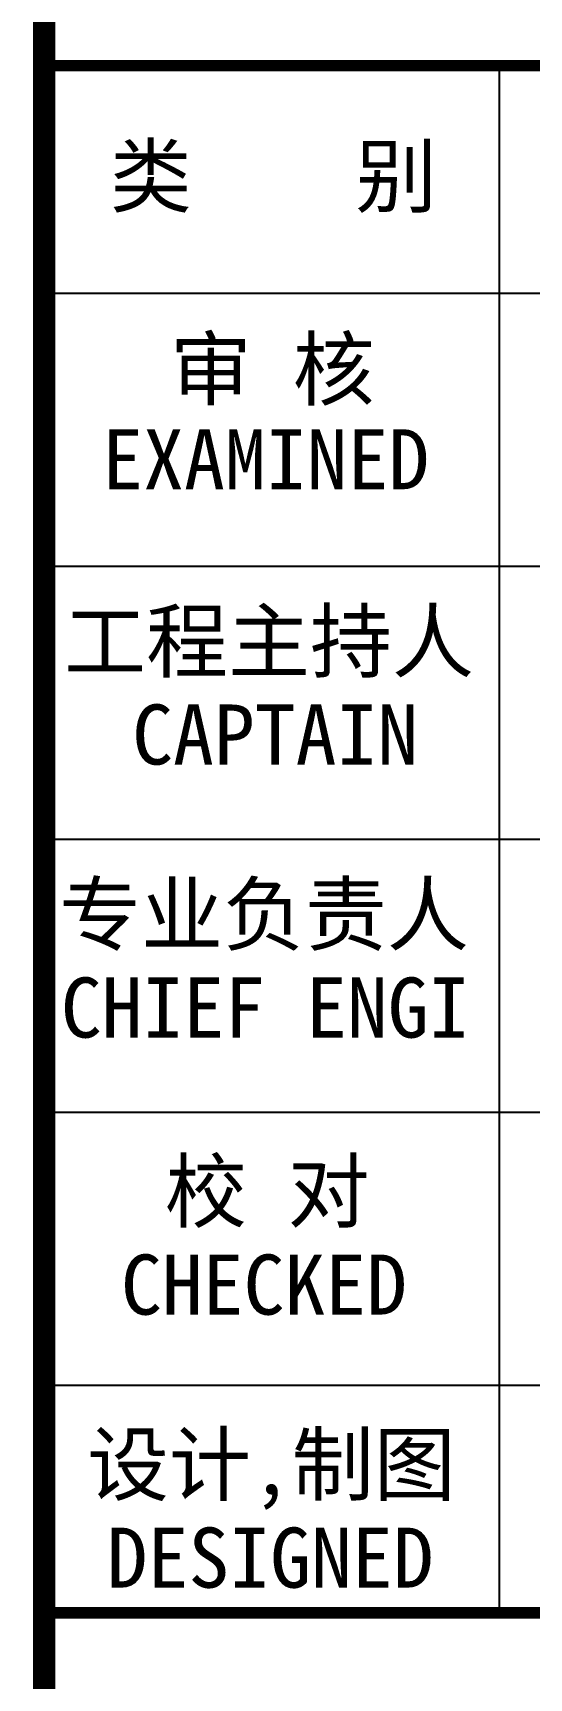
# Model space of a CAD drawing. Extents: x 69728788 to 150163257, y 20675998 to 43663798.
# Drawn here: x 75125972 to 75128143, y 20889278 to 20896479 of the extents above; entities that cross this region are included whole.
import ezdxf

# ---------------------------------------------------------------- set-up
doc = ezdxf.new("R2010")
doc.units = 0
doc.header["$LTSCALE"] = 1000
doc.header["$MEASUREMENT"] = 0
doc.layers.add('图框', color=253, linetype='CONTINUOUS')
doc.styles.add('STYLE-黑体', font='simhei.ttf')

msp = doc.modelspace()

# ---------------------------------------------------------------- linework, layer by layer
at = {"layer": '图框', "color": 0}
for p, q in [((75126021.3, 20895340.2), (75132030.5, 20895340.2)), ((75126021.3, 20895340.2), (75132030.5, 20895340.2)), ((75126021.3, 20894145), (75132030.5, 20894145)), ((75126021.3, 20892949.8), (75132030.5, 20892949.8)), ((75126021.3, 20891754.6), (75132030.5, 20891754.6)), ((75126021.3, 20890559.4), (75132030.5, 20890559.4))]:
    msp.add_line(p, q, dxfattribs=at)
at = {"layer": '图框', "color": 4, "const_width": 98.6}
msp.add_lwpolyline([(75126021.3, 20905087.7), (75126021.3, 20865087.7)], dxfattribs=at)
at = {"layer": '图框', "color": 0, "const_width": 50}
msp.add_lwpolyline([(75126021.3, 20896336.2), (75132030.5, 20896336.2), (75132030.5, 20886177), (75126021.3, 20886177)], close=True, dxfattribs=at)
at = {"layer": '图框', "color": 0}
for points in [[(75128013.3, 20895340.2), (75128013.3, 20896336.2)], [(75128013.3, 20889563.4), (75128013.3, 20895340.2)]]:
    msp.add_lwpolyline(points, dxfattribs=at)
at = {"layer": '图框', "color": 0, "const_width": 50}
msp.add_lwpolyline([(75126021.3, 20889563.4), (75132030.5, 20889563.4)], dxfattribs=at)

# ---------------------------------------------------------------- texts
at = {"layer": '图框', "color": 0, "style": 'STYLE-黑体'}
for s, p in [('类    别 ', (75126308.5, 20895721.1)), ('审 核', (75126571.3, 20894876.3)), ('EXAMINED ', (75126275.6, 20894481.5)), ('工程主持人', (75126108.6, 20893685.1)), ('CAPTAIN', (75126406.1, 20893276.7)), ('专业负责人', (75126086.3, 20892489.9)), ('CHIEF ENGI', (75126094, 20892081.5)), ('校 对', (75126548.9, 20891277.3)), ('CHECKED  ', (75126357.1, 20890868.9)), ('设计,制图', (75126208.7, 20890082.1)), ('DESIGNED ', (75126294.7, 20889673.7))]:
    msp.add_text(s, height=262.94, dxfattribs=at).set_placement(p)

doc.saveas('drawing.dxf')
